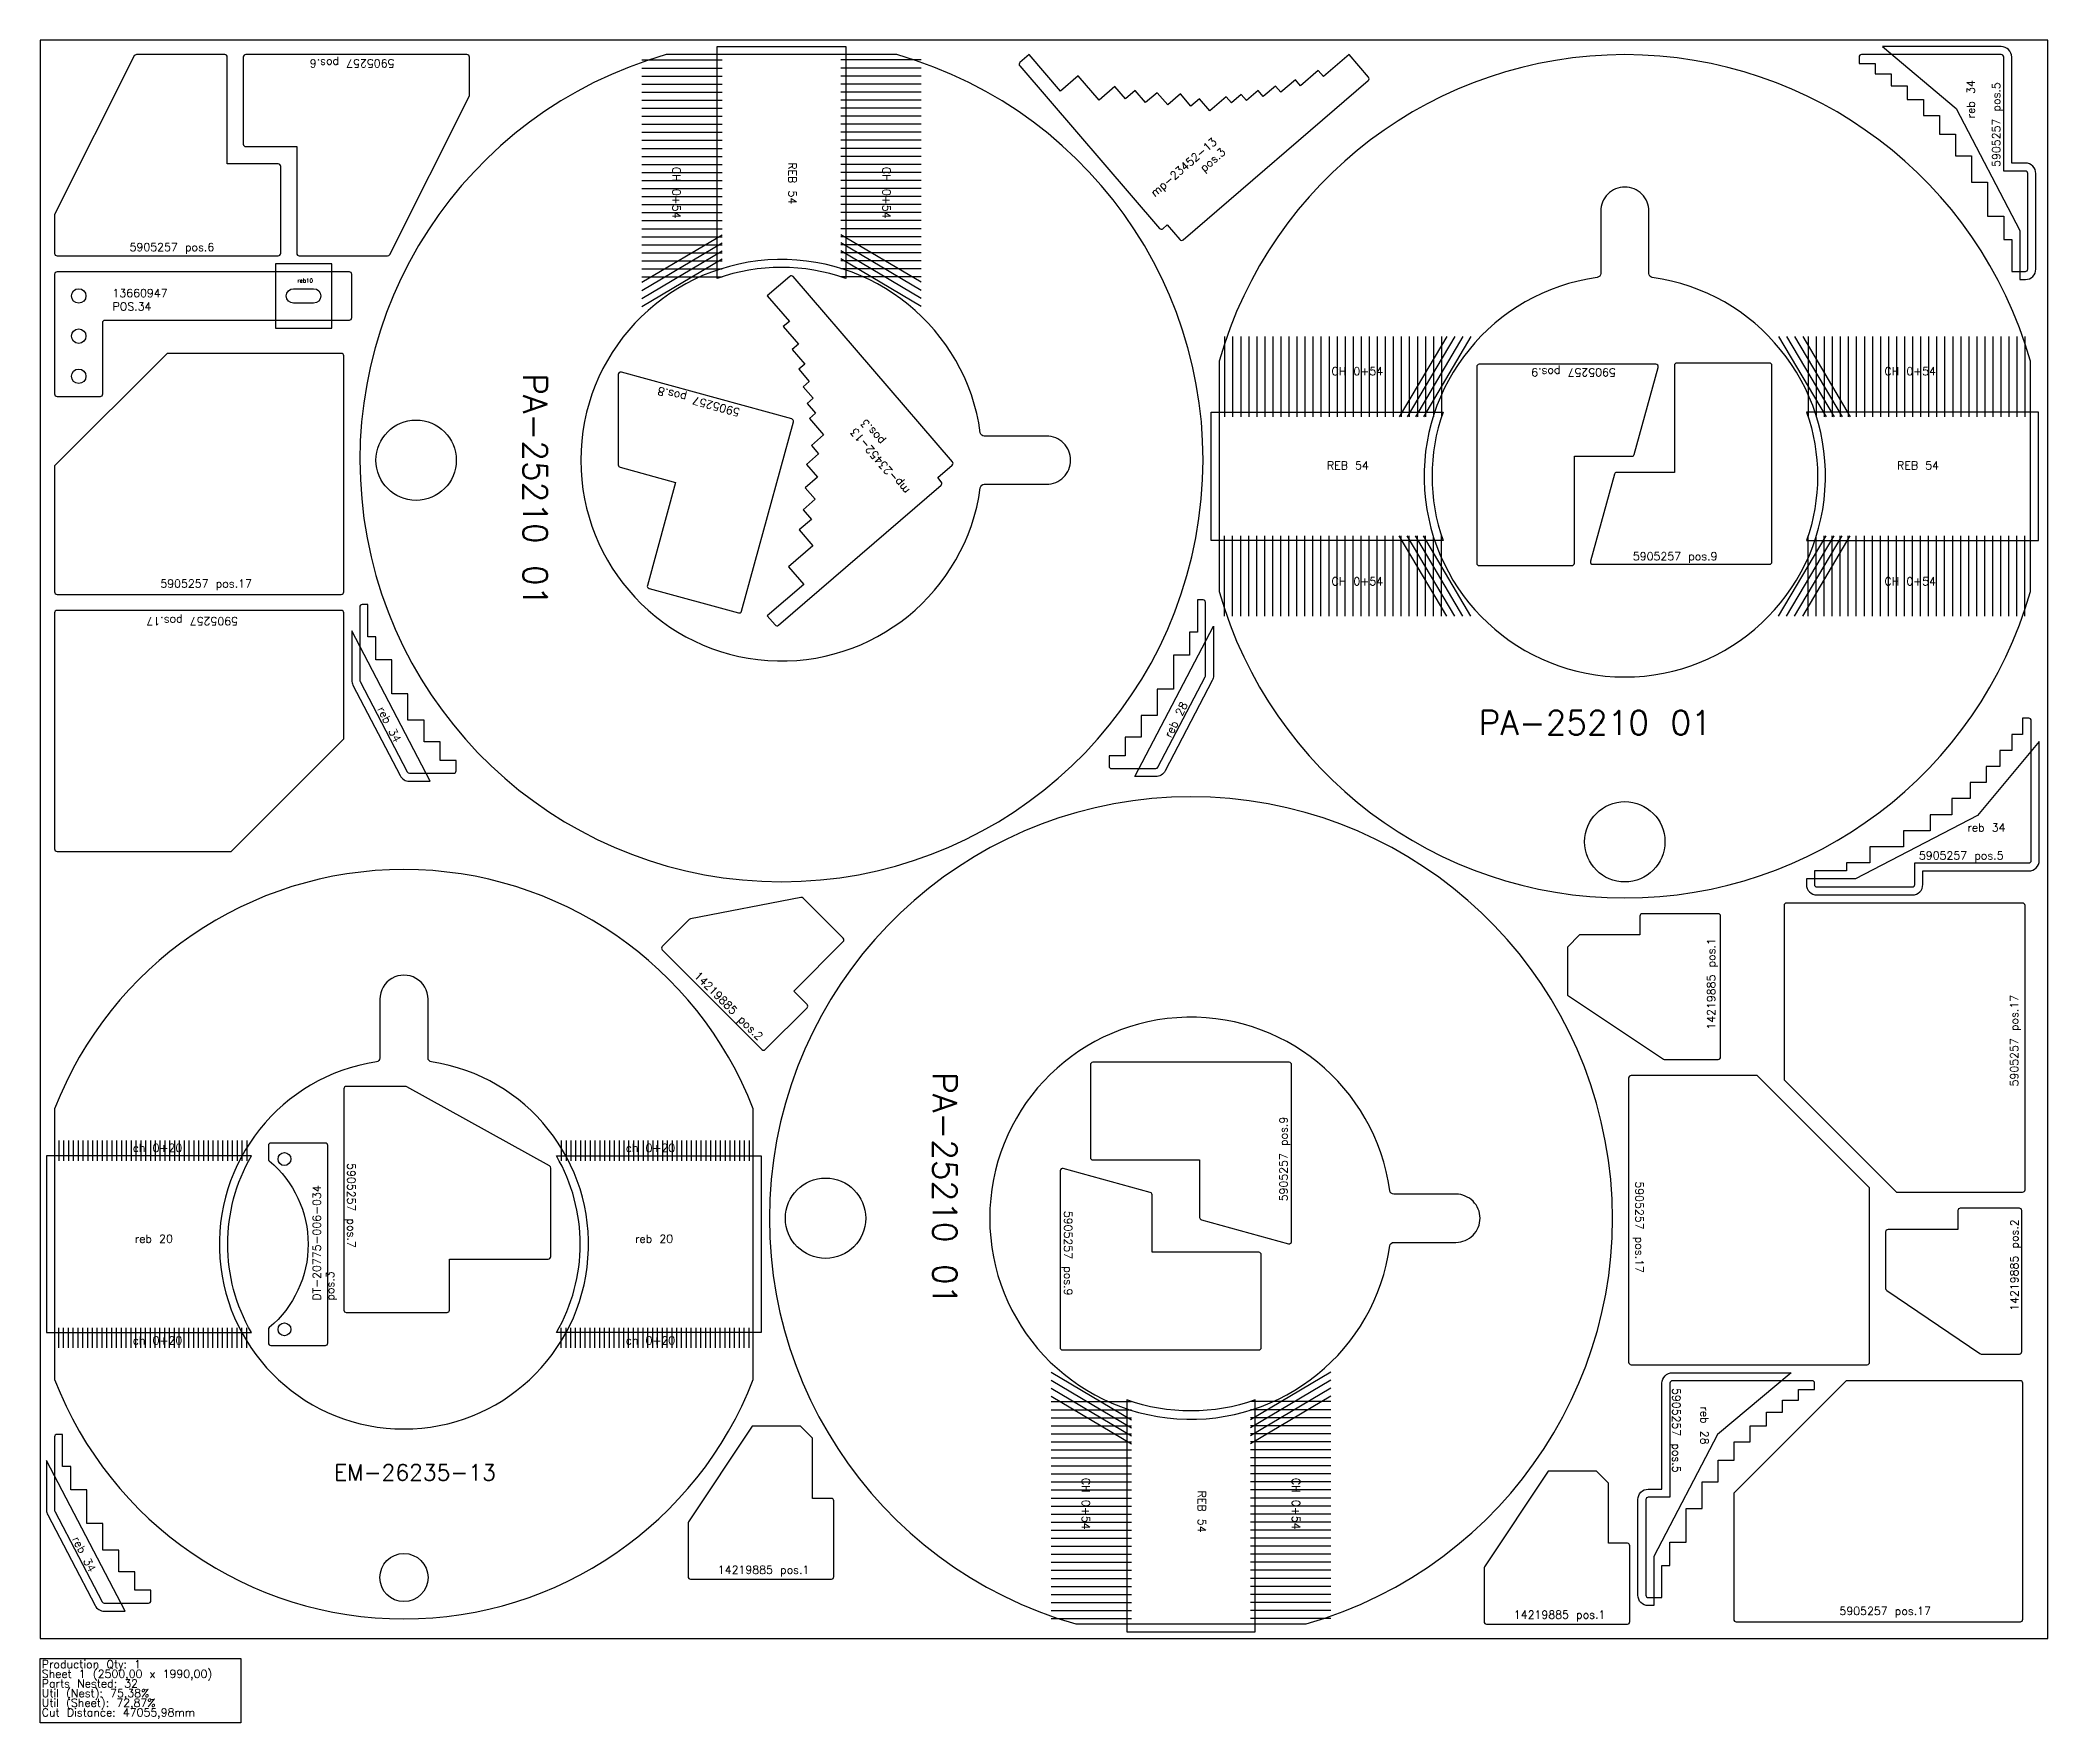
# Model space of a CAD drawing. Header units: millimetres. Extents: x 0 to 2500, y -105 to 1990.
import ezdxf

# ---------------------------------------------------------------- set-up
doc = ezdxf.new("R2010")
doc.units = ezdxf.units.MM
for name, color, linetype in [('13660947v0', 7, 'Continuous'), ('14219885', 7, 'Continuous'), ('5905257', 7, 'Continuous'), ('Chanfro', 1, 'Continuous'), ('DT-20775-006-034', 7, 'Continuous'), ('EM-26235-13', 7, 'Continuous'), ('mp-23452-13', 7, 'Continuous'), ('PA-25210 01', 7, 'Continuous'), ('Rebaixo', 6, 'Continuous'), ('sheet', 24, 'Continuous'), ('Stats', 7, 'Continuous'), ('Texto', 7, 'Continuous')]:
    doc.layers.add(name, color=color, linetype=linetype)
doc.styles.get("Standard").update_dxf_attribs({"font": 'txt.shx'})

msp = doc.modelspace()

# ---------------------------------------------------------------- linework, layer by layer
at = {"layer": '13660947v0', "color": 2}
msp.add_lwpolyline([(21, 1546.5), (75, 1546.5, 0.414214), (78, 1549.5), (78, 1638.5, -0.414214), (81, 1641.5), (385, 1641.5, 0.414214), (388, 1644.5), (388, 1698.5, 0.414214), (385, 1701.5), (21, 1701.5, 0.414214), (18, 1698.5), (18, 1549.5, 0.414214)], format="xyb", close=True, dxfattribs=at)
at = {"layer": '13660947v0', "color": 2, "linetype": 'Continuous', "lineweight": 25}
msp.add_lwpolyline([(315.5, 1680.5), (340.5, 1680.5, -1), (340.5, 1662.5), (315.5, 1662.5, -1)], format="xyb", close=True, dxfattribs=at)
at = {"layer": '13660947v0', "color": 2}
for centre in [(48, 1671.5), (48, 1621.5), (48, 1571.5)]:
    msp.add_circle(centre, 9, dxfattribs=at)
at = {"layer": '14219885', "color": 1}
for points in [[(955, 785.2, 0.414214), (955, 789.5), (938.3, 806.1), (999.9, 867.6, 0.414214), (999.9, 871.8), (950.1, 921.6, 0.248698), (947.4, 922.5), (809.8, 896.1, 0.150057), (808.3, 895.2), (774.6, 861.6, 0.414214), (774.6, 857.3), (898.7, 733.3, 0.414214), (903, 733.3)], [(1902, 860.9), (1902, 800.9), (2021.3, 721.4, 0.148069), (2022.9, 720.9), (2089.5, 720.9, 0.414214), (2092.5, 723.9), (2092.5, 899.4, 0.414214), (2089.5, 902.4), (1995, 902.4, 0.414214), (1992, 899.4), (1992, 875.9), (1917, 875.9)], [(2391, 535.7, 0.414214), (2388, 532.7), (2388, 509.2), (2301, 509.2, 0.414214), (2298, 506.2), (2298, 435.7, 0.248698), (2299.3, 433.3), (2415.3, 354.7, 0.150057), (2416.9, 354.2), (2464.5, 354.2, 0.414214), (2467.5, 357.2), (2467.5, 532.7, 0.414214), (2464.5, 535.7)], [(946.8, 264.4), (886.8, 264.4), (807.3, 145.1, 0.148069), (806.8, 143.5), (806.8, 76.9, 0.414214), (809.8, 73.9), (985.3, 73.9, 0.414214), (988.3, 76.9), (988.3, 171.4, 0.414214), (985.3, 174.4), (961.8, 174.4), (961.8, 249.4)], [(1938, 208.5), (1878, 208.5), (1798.5, 89.3, 0.148069), (1798, 87.6), (1798, 21, 0.414214), (1801, 18), (1976.5, 18, 0.414214), (1979.5, 21), (1979.5, 115.5, 0.414214), (1976.5, 118.5), (1953, 118.5), (1953, 193.5)]]:
    msp.add_lwpolyline(points, format="xyb", close=True, dxfattribs=at)
at = {"layer": '5905257', "color": 1}
for points in [[(296.5, 1836), (233, 1836), (233, 1969, 0.414214), (230, 1972), (119.8, 1972, 0.283537), (117.2, 1970.3), (18, 1773), (18, 1724.5, 0.414214), (21, 1721.5), (296.5, 1721.5, 0.414214), (299.5, 1724.5), (299.5, 1833, 0.414214)], [(256, 1857.5), (319.5, 1857.5), (319.5, 1724.5, 0.414214), (322.5, 1721.5), (432.7, 1721.5, 0.283537), (435.3, 1723.2), (534.5, 1920.5), (534.5, 1969, 0.414214), (531.5, 1972), (256, 1972, 0.414214), (253, 1969), (253, 1860.5, 0.414214)], [(21, 1300), (375, 1300, 0.414214), (378, 1303), (378, 1597, 0.414214), (375, 1600), (158, 1600), (18, 1460), (18, 1303, 0.414214)], [(722.1, 1458.3), (791.3, 1439.4), (756.1, 1311.1, 0.414214), (758.2, 1307.4), (869.6, 1276.9, 0.414214), (873.3, 1279), (937.9, 1514.8, 0.414214), (935.8, 1518.4), (723.7, 1576.6, 0.494996), (719.9, 1573.7), (719.9, 1461.2, 0.337796)], [(1982.1, 1471.9, 0.337796), (1985, 1474.1), (2014.8, 1582.6, 0.494996), (2011.9, 1586.4), (1791.9, 1586.4, 0.414214), (1788.9, 1583.4), (1788.9, 1338.9, 0.414214), (1791.9, 1335.9), (1907.4, 1335.9, 0.414214), (1910.4, 1338.9), (1910.4, 1471.9)], [(1963.2, 1451.9, 0.337796), (1960.3, 1449.7), (1930.5, 1341.2, 0.494996), (1933.4, 1337.4), (2153.4, 1337.4, 0.414214), (2156.4, 1340.4), (2156.4, 1584.9, 0.414214), (2153.4, 1587.9), (2037.9, 1587.9, 0.414214), (2034.9, 1584.9), (2034.9, 1451.9)], [(375, 1280), (21, 1280, 0.414214), (18, 1277), (18, 983, 0.414214), (21, 980), (238, 980), (378, 1120), (378, 1277, 0.414214)], [(2471.6, 558.7), (2471.6, 912.7, 0.414214), (2468.6, 915.7), (2174.6, 915.7, 0.414214), (2171.6, 912.7), (2171.6, 695.7), (2311.6, 555.7), (2468.6, 555.7, 0.414214)], [(1443.8, 524.2, 0.337796), (1446, 521.3), (1554.5, 491.5, 0.494996), (1558.3, 494.4), (1558.3, 714.4, 0.414214), (1555.3, 717.4), (1310.8, 717.4, 0.414214), (1307.8, 714.4), (1307.8, 598.9, 0.414214), (1310.8, 595.9), (1443.8, 595.9)], [(1978, 697.9), (1978, 343.9, 0.414214), (1981, 340.9), (2275, 340.9, 0.414214), (2278, 343.9), (2278, 560.9), (2138, 700.9), (1981, 700.9, 0.414214)], [(632.7, 472.4, 0.414214), (635.7, 475.4), (635.7, 585.7, 0.272375), (634.2, 588.3), (456.4, 687, 0.127458), (454.9, 687.4), (381.2, 687.4, 0.414214), (378.2, 684.4), (378.2, 408.9, 0.414214), (381.2, 405.9), (506.7, 405.9, 0.414214), (509.7, 408.9), (509.7, 472.4)], [(1384.6, 552.5, 0.337796), (1382.4, 555.4), (1273.9, 585.2, 0.494996), (1270.1, 582.3), (1270.1, 362.3, 0.414214), (1273.1, 359.3), (1517.6, 359.3, 0.414214), (1520.6, 362.3), (1520.6, 477.8, 0.414214), (1517.6, 480.8), (1384.6, 480.8)], [(2111.8, 20.9), (2465.8, 20.9, 0.414214), (2468.8, 23.9), (2468.8, 317.9, 0.414214), (2465.8, 320.9), (2248.8, 320.9), (2108.8, 180.9), (2108.8, 23.9, 0.414214)]]:
    msp.add_lwpolyline(points, format="xyb", close=True, dxfattribs=at)
at = {"layer": '5905257', "color": 5}
for points in [[(2425, 1813), (2425, 1771), (2445, 1771), (2445, 1742), (2455, 1742), (2455, 1702), (2472, 1702, 0.414214), (2475, 1705), (2475, 1824, 0.414214), (2472, 1827), (2445, 1827), (2445, 1969, 0.414214), (2442, 1972), (2268, 1972, 0.414214), (2265, 1969), (2265, 1961), (2285, 1961), (2285, 1948), (2305, 1948), (2305, 1933), (2325, 1933), (2325, 1916), (2345, 1916), (2345, 1896), (2365, 1896), (2365, 1873), (2385, 1873), (2385, 1846), (2405, 1846), (2405, 1813)], [(2320.3, 985.7), (2278.3, 985.7), (2278.3, 965.7), (2249.3, 965.7), (2249.3, 955.7), (2209.3, 955.7), (2209.3, 938.7, 0.414214), (2212.3, 935.7), (2331.3, 935.7, 0.414214), (2334.3, 938.7), (2334.3, 965.7), (2476.3, 965.7, 0.414214), (2479.3, 968.7), (2479.3, 1142.7, 0.414214), (2476.3, 1145.7), (2468.3, 1145.7), (2468.3, 1125.7), (2455.3, 1125.7), (2455.3, 1105.7), (2440.3, 1105.7), (2440.3, 1085.7), (2423.3, 1085.7), (2423.3, 1065.7), (2403.3, 1065.7), (2403.3, 1045.7), (2380.3, 1045.7), (2380.3, 1025.7), (2353.3, 1025.7), (2353.3, 1005.7), (2320.3, 1005.7)]]:
    msp.add_lwpolyline(points, format="xyb", close=True, dxfattribs=at)
at = {"layer": '5905257', "color": 6}
for points in [[(438, 1218.3), (418, 1218.3), (418, 1247.3), (408, 1247.3), (408, 1287.3), (401, 1287.3, 0.414214), (398, 1284.3), (398, 1193.1, 0.120804), (398.3, 1191.7), (457.2, 1079, 0.279427), (459.8, 1077.3), (515, 1077.3, 0.414214), (518, 1080.3), (518, 1093.3), (498, 1093.3), (498, 1116.3), (478, 1116.3), (478, 1143.3), (458, 1143.3), (458, 1176.3), (438, 1176.3)], [(58, 185.1), (38, 185.1), (38, 214.1), (28, 214.1), (28, 254.1), (21, 254.1, 0.414214), (18, 251.1), (18, 159.8, 0.120804), (18.3, 158.4), (77.2, 45.7, 0.279427), (79.8, 44.1), (135, 44.1, 0.414214), (138, 47.1), (138, 60.1), (118, 60.1), (118, 83.1), (98, 83.1), (98, 110.1), (78, 110.1), (78, 143.1), (58, 143.1)]]:
    msp.add_lwpolyline(points, format="xyb", close=True, dxfattribs=at)
at = {"layer": '5905257', "color": 3}
msp.add_lwpolyline([(1411.1, 1224.1), (1411.1, 1182.1), (1391.1, 1182.1), (1391.1, 1149.1), (1371.1, 1149.1), (1371.1, 1122.1), (1351.1, 1122.1), (1351.1, 1099.1), (1331.1, 1099.1), (1331.1, 1086.1, 0.414214), (1334.1, 1083.1), (1389.2, 1083.1, 0.279427), (1391.9, 1084.8), (1450.7, 1197.5, 0.120804), (1451.1, 1198.9), (1451.1, 1290.1, 0.414214), (1448.1, 1293.1), (1441.1, 1293.1), (1441.1, 1253.1), (1431.1, 1253.1), (1431.1, 1224.1)], format="xyb", close=True, dxfattribs=at)
at = {"layer": '5905257', "color": 4}
msp.add_lwpolyline([(2049.5, 161.9), (2069.5, 161.9), (2069.5, 194.9), (2089.5, 194.9), (2089.5, 221.9), (2109.5, 221.9), (2109.5, 244.9), (2129.5, 244.9), (2129.5, 264.9), (2149.5, 264.9), (2149.5, 281.9), (2169.5, 281.9), (2169.5, 296.9), (2189.5, 296.9), (2189.5, 309.9), (2209.5, 309.9), (2209.5, 317.9, 0.414214), (2206.5, 320.9), (2032.5, 320.9, 0.414214), (2029.5, 317.9), (2029.5, 175.9), (2002.5, 175.9, 0.414214), (1999.5, 172.9), (1999.5, 53.9, 0.414214), (2002.5, 50.9), (2019.5, 50.9), (2019.5, 90.9), (2029.5, 90.9), (2029.5, 119.9), (2049.5, 119.9)], format="xyb", close=True, dxfattribs=at)
at = {"layer": 'Chanfro', "color": 2}
for p, q in [((749.1, 1965.3), (849.1, 1965.3)), ((749.1, 1955.3), (849.1, 1955.3)), ((1097.1, 1965.3), (997.1, 1965.3)), ((1097.1, 1955.3), (997.1, 1955.3)), ((749.1, 1945.3), (849.1, 1945.3)), ((749.1, 1935.3), (849.1, 1935.3)), ((749.1, 1925.3), (849.1, 1925.3)), ((1097.1, 1945.3), (997.1, 1945.3)), ((1097.1, 1935.3), (997.1, 1935.3)), ((1097.1, 1925.3), (997.1, 1925.3)), ((749.1, 1915.3), (849.1, 1915.3)), ((749.1, 1905.3), (849.1, 1905.3)), ((1097.1, 1915.3), (997.1, 1915.3)), ((1097.1, 1905.3), (997.1, 1905.3)), ((749.1, 1895.3), (849.1, 1895.3)), ((749.1, 1885.3), (849.1, 1885.3)), ((749.1, 1875.3), (849.1, 1875.3)), ((1097.1, 1895.3), (997.1, 1895.3)), ((1097.1, 1885.3), (997.1, 1885.3)), ((1097.1, 1875.3), (997.1, 1875.3)), ((749.1, 1865.3), (849.1, 1865.3)), ((749.1, 1855.3), (849.1, 1855.3)), ((1097.1, 1865.3), (997.1, 1865.3)), ((1097.1, 1855.3), (997.1, 1855.3)), ((749.1, 1845.3), (849.1, 1845.3)), ((749.1, 1835.3), (849.1, 1835.3)), ((749.1, 1825.3), (849.1, 1825.3)), ((1097.1, 1845.3), (997.1, 1845.3)), ((1097.1, 1835.3), (997.1, 1835.3)), ((1097.1, 1825.3), (997.1, 1825.3)), ((749.1, 1815.3), (849.1, 1815.3)), ((749.1, 1805.3), (849.1, 1805.3)), ((1097.1, 1815.3), (997.1, 1815.3)), ((1097.1, 1805.3), (997.1, 1805.3)), ((749.1, 1795.3), (849.1, 1795.3)), ((749.1, 1785.3), (849.1, 1785.3)), ((749.1, 1775.3), (849.1, 1775.3)), ((1097.1, 1795.3), (997.1, 1795.3)), ((1097.1, 1785.3), (997.1, 1785.3)), ((1097.1, 1775.3), (997.1, 1775.3)), ((749.1, 1765.3), (849.1, 1765.3)), ((749.1, 1755.3), (849.1, 1755.3)), ((1097.1, 1765.3), (997.1, 1765.3)), ((1097.1, 1755.3), (997.1, 1755.3)), ((749.1, 1688.5), (849.1, 1747.8)), ((749.1, 1745.3), (849.1, 1745.3)), ((749.1, 1678.5), (849.1, 1737.8)), ((749.1, 1735.3), (849.1, 1735.3)), ((749.1, 1668.5), (849.1, 1727.8)), ((749.1, 1725.3), (849.1, 1725.3)), ((1097.1, 1688.5), (997.1, 1747.8)), ((1097.1, 1745.3), (997.1, 1745.3)), ((1097.1, 1678.5), (997.1, 1737.8)), ((1097.1, 1735.3), (997.1, 1735.3)), ((1097.1, 1668.5), (997.1, 1727.8)), ((1097.1, 1725.3), (997.1, 1725.3)), ((749.1, 1658.5), (849.1, 1717.8)), ((749.1, 1715.3), (849.1, 1715.3)), ((749.1, 1705.3), (849.1, 1705.3)), ((1097.1, 1658.5), (997.1, 1717.8)), ((1097.1, 1715.3), (997.1, 1715.3)), ((1097.1, 1705.3), (997.1, 1705.3)), ((749.1, 1695.3), (849.1, 1695.3)), ((1097.1, 1695.3), (997.1, 1695.3)), ((1474.9, 1621), (1474.9, 1521)), ((1484.9, 1621), (1484.9, 1521)), ((1494.9, 1621), (1494.9, 1521)), ((1504.9, 1621), (1504.9, 1521)), ((1514.9, 1621), (1514.9, 1521)), ((1524.9, 1621), (1524.9, 1521)), ((1534.9, 1621), (1534.9, 1521)), ((1544.9, 1621), (1544.9, 1521)), ((1554.9, 1621), (1554.9, 1521)), ((1564.9, 1621), (1564.9, 1521)), ((1574.9, 1621), (1574.9, 1521)), ((1584.9, 1621), (1584.9, 1521)), ((1594.9, 1621), (1594.9, 1521)), ((1604.9, 1621), (1604.9, 1521)), ((1614.9, 1621), (1614.9, 1521)), ((1624.9, 1621), (1624.9, 1521)), ((1634.9, 1621), (1634.9, 1521)), ((1644.9, 1621), (1644.9, 1521)), ((1654.9, 1621), (1654.9, 1521)), ((1664.9, 1621), (1664.9, 1521)), ((1674.9, 1621), (1674.9, 1521)), ((1684.9, 1621), (1684.9, 1521)), ((1751.7, 1621), (1692.4, 1521)), ((1694.9, 1621), (1694.9, 1521)), ((1761.7, 1621), (1702.4, 1521)), ((1704.9, 1621), (1704.9, 1521)), ((1771.7, 1621), (1712.4, 1521)), ((1714.9, 1621), (1714.9, 1521)), ((1781.7, 1621), (1722.4, 1521)), ((1724.9, 1621), (1724.9, 1521)), ((1734.9, 1621), (1734.9, 1521)), ((1744.9, 1621), (1744.9, 1521)), ((2164.7, 1621), (2224, 1521)), ((2174.7, 1621), (2234, 1521)), ((2184.7, 1621), (2244, 1521)), ((2194.7, 1621), (2254, 1521)), ((2201.5, 1621), (2201.5, 1521)), ((2211.5, 1621), (2211.5, 1521)), ((2221.5, 1621), (2221.5, 1521)), ((2231.5, 1621), (2231.5, 1521)), ((2241.5, 1621), (2241.5, 1521)), ((2251.5, 1621), (2251.5, 1521)), ((2261.5, 1621), (2261.5, 1521)), ((2271.5, 1621), (2271.5, 1521)), ((2281.5, 1621), (2281.5, 1521)), ((2291.5, 1621), (2291.5, 1521)), ((2301.5, 1621), (2301.5, 1521)), ((2311.5, 1621), (2311.5, 1521)), ((2321.5, 1621), (2321.5, 1521)), ((2331.5, 1621), (2331.5, 1521)), ((2341.5, 1621), (2341.5, 1521)), ((2351.5, 1621), (2351.5, 1521)), ((2361.5, 1621), (2361.5, 1521)), ((2371.5, 1621), (2371.5, 1521)), ((2381.5, 1621), (2381.5, 1521)), ((2391.5, 1621), (2391.5, 1521)), ((2401.5, 1621), (2401.5, 1521)), ((2411.5, 1621), (2411.5, 1521)), ((2421.5, 1621), (2421.5, 1521)), ((2431.5, 1621), (2431.5, 1521)), ((2441.5, 1621), (2441.5, 1521)), ((2451.5, 1621), (2451.5, 1521)), ((2461.5, 1621), (2461.5, 1521)), ((2471.5, 1621), (2471.5, 1521)), ((1474.9, 1273), (1474.9, 1373)), ((1484.9, 1273), (1484.9, 1373)), ((1494.9, 1273), (1494.9, 1373)), ((1504.9, 1273), (1504.9, 1373)), ((1514.9, 1273), (1514.9, 1373)), ((1524.9, 1273), (1524.9, 1373)), ((1534.9, 1273), (1534.9, 1373)), ((1544.9, 1273), (1544.9, 1373)), ((1554.9, 1273), (1554.9, 1373)), ((1564.9, 1273), (1564.9, 1373)), ((1574.9, 1273), (1574.9, 1373)), ((1584.9, 1273), (1584.9, 1373)), ((1594.9, 1273), (1594.9, 1373)), ((1604.9, 1273), (1604.9, 1373)), ((1614.9, 1273), (1614.9, 1373)), ((1624.9, 1273), (1624.9, 1373)), ((1634.9, 1273), (1634.9, 1373)), ((1644.9, 1273), (1644.9, 1373)), ((1654.9, 1273), (1654.9, 1373)), ((1664.9, 1273), (1664.9, 1373)), ((1674.9, 1273), (1674.9, 1373)), ((1684.9, 1273), (1684.9, 1373)), ((1751.7, 1273), (1692.4, 1373)), ((1694.9, 1273), (1694.9, 1373)), ((1761.7, 1273), (1702.4, 1373)), ((1704.9, 1273), (1704.9, 1373)), ((1771.7, 1273), (1712.4, 1373)), ((1714.9, 1273), (1714.9, 1373)), ((1781.7, 1273), (1722.4, 1373)), ((1724.9, 1273), (1724.9, 1373)), ((1734.9, 1273), (1734.9, 1373)), ((1744.9, 1273), (1744.9, 1373)), ((2164.7, 1273), (2224, 1373)), ((2174.7, 1273), (2234, 1373)), ((2184.7, 1273), (2244, 1373)), ((2194.7, 1273), (2254, 1373)), ((2201.5, 1273), (2201.5, 1373)), ((2211.5, 1273), (2211.5, 1373)), ((2221.5, 1273), (2221.5, 1373)), ((2231.5, 1273), (2231.5, 1373)), ((2241.5, 1273), (2241.5, 1373)), ((2251.5, 1273), (2251.5, 1373)), ((2261.5, 1273), (2261.5, 1373)), ((2271.5, 1273), (2271.5, 1373)), ((2281.5, 1273), (2281.5, 1373)), ((2291.5, 1273), (2291.5, 1373)), ((2301.5, 1273), (2301.5, 1373)), ((2311.5, 1273), (2311.5, 1373)), ((2321.5, 1273), (2321.5, 1373)), ((2331.5, 1273), (2331.5, 1373)), ((2341.5, 1273), (2341.5, 1373)), ((2351.5, 1273), (2351.5, 1373)), ((2361.5, 1273), (2361.5, 1373)), ((2371.5, 1273), (2371.5, 1373)), ((2381.5, 1273), (2381.5, 1373)), ((2391.5, 1273), (2391.5, 1373)), ((2401.5, 1273), (2401.5, 1373)), ((2411.5, 1273), (2411.5, 1373)), ((2421.5, 1273), (2421.5, 1373)), ((2431.5, 1273), (2431.5, 1373)), ((2441.5, 1273), (2441.5, 1373)), ((2451.5, 1273), (2451.5, 1373)), ((2461.5, 1273), (2461.5, 1373)), ((2471.5, 1273), (2471.5, 1373)), ((1259, 331.7), (1359, 272.4)), ((1607, 331.7), (1507, 272.4)), ((1259, 321.7), (1359, 262.4)), ((1259, 311.7), (1359, 252.4)), ((1259, 301.7), (1359, 242.4)), ((1607, 321.7), (1507, 262.4)), ((1607, 311.7), (1507, 252.4)), ((1607, 301.7), (1507, 242.4)), ((1259, 294.9), (1359, 294.9)), ((1259, 284.9), (1359, 284.9)), ((1607, 294.9), (1507, 294.9)), ((1607, 284.9), (1507, 284.9)), ((1259, 274.9), (1359, 274.9)), ((1259, 264.9), (1359, 264.9)), ((1259, 254.9), (1359, 254.9)), ((1607, 274.9), (1507, 274.9)), ((1607, 264.9), (1507, 264.9)), ((1607, 254.9), (1507, 254.9)), ((1259, 244.9), (1359, 244.9)), ((1259, 234.9), (1359, 234.9)), ((1607, 244.9), (1507, 244.9)), ((1607, 234.9), (1507, 234.9)), ((1259, 224.9), (1359, 224.9)), ((1259, 214.9), (1359, 214.9)), ((1259, 204.9), (1359, 204.9)), ((1607, 224.9), (1507, 224.9)), ((1607, 214.9), (1507, 214.9)), ((1607, 204.9), (1507, 204.9)), ((1259, 194.9), (1359, 194.9)), ((1259, 184.9), (1359, 184.9)), ((1607, 194.9), (1507, 194.9)), ((1607, 184.9), (1507, 184.9)), ((1259, 174.9), (1359, 174.9)), ((1259, 164.9), (1359, 164.9)), ((1259, 154.9), (1359, 154.9)), ((1607, 174.9), (1507, 174.9)), ((1607, 164.9), (1507, 164.9)), ((1607, 154.9), (1507, 154.9)), ((1259, 144.9), (1359, 144.9)), ((1259, 134.9), (1359, 134.9)), ((1607, 144.9), (1507, 144.9)), ((1607, 134.9), (1507, 134.9)), ((1259, 124.9), (1359, 124.9)), ((1259, 114.9), (1359, 114.9)), ((1259, 104.9), (1359, 104.9)), ((1607, 124.9), (1507, 124.9)), ((1607, 114.9), (1507, 114.9)), ((1607, 104.9), (1507, 104.9)), ((1259, 94.9), (1359, 94.9)), ((1259, 84.9), (1359, 84.9)), ((1607, 94.9), (1507, 94.9)), ((1607, 84.9), (1507, 84.9)), ((1259, 74.9), (1359, 74.9)), ((1259, 64.9), (1359, 64.9)), ((1259, 54.9), (1359, 54.9)), ((1607, 74.9), (1507, 74.9)), ((1607, 64.9), (1507, 64.9)), ((1607, 54.9), (1507, 54.9)), ((1259, 44.9), (1359, 44.9)), ((1259, 34.9), (1359, 34.9)), ((1607, 44.9), (1507, 44.9)), ((1607, 34.9), (1507, 34.9)), ((1259, 24.9), (1359, 24.9)), ((1607, 24.9), (1507, 24.9))]:
    msp.add_line(p, q, dxfattribs=at)
at = {"layer": 'Chanfro', "color": 4}
for p, q in [((23.2, 619.9), (23.2, 594.9)), ((29.2, 619.9), (29.2, 594.9)), ((35.2, 619.9), (35.2, 594.9)), ((41.2, 619.9), (41.2, 594.9)), ((47.2, 619.9), (47.2, 594.9)), ((53.2, 619.9), (53.2, 594.9)), ((59.2, 619.9), (59.2, 594.9)), ((65.2, 619.9), (65.2, 594.9)), ((71.2, 619.9), (71.2, 594.9)), ((77.2, 619.9), (77.2, 594.9)), ((83.2, 619.9), (83.2, 594.9)), ((89.2, 619.9), (89.2, 594.9)), ((95.2, 619.9), (95.2, 594.9)), ((101.2, 619.9), (101.2, 594.9)), ((107.2, 619.9), (107.2, 594.9)), ((113.2, 619.9), (113.2, 594.9)), ((119.2, 619.9), (119.2, 594.9)), ((125.2, 619.9), (125.2, 594.9)), ((131.2, 619.9), (131.2, 594.9)), ((137.2, 619.9), (137.2, 594.9)), ((143.2, 619.9), (143.2, 594.9)), ((149.2, 619.9), (149.2, 594.9)), ((155.2, 619.9), (155.2, 594.9)), ((161.2, 619.9), (161.2, 594.9)), ((167.2, 619.9), (167.2, 594.9)), ((173.2, 619.9), (173.2, 594.9)), ((179.2, 619.9), (179.2, 594.9)), ((185.2, 619.9), (185.2, 594.9)), ((191.2, 619.9), (191.2, 594.9)), ((197.2, 619.9), (197.2, 594.9)), ((203.2, 619.9), (203.2, 594.9)), ((209.2, 619.9), (209.2, 594.9)), ((215.2, 619.9), (215.2, 594.9)), ((221.2, 619.9), (221.2, 594.9)), ((227.2, 619.9), (227.2, 594.9)), ((233.2, 619.9), (233.2, 594.9)), ((239.2, 619.9), (239.2, 594.9)), ((245.2, 619.9), (245.2, 594.9)), ((251.2, 619.9), (251.2, 594.9)), ((257.2, 619.9), (257.2, 594.9)), ((648.8, 619.9), (648.8, 594.9)), ((654.8, 619.9), (654.8, 594.9)), ((660.8, 619.9), (660.8, 594.9)), ((666.8, 619.9), (666.8, 594.9)), ((672.8, 619.9), (672.8, 594.9)), ((678.8, 619.9), (678.8, 594.9)), ((684.8, 619.9), (684.8, 594.9)), ((690.8, 619.9), (690.8, 594.9)), ((696.8, 619.9), (696.8, 594.9)), ((702.8, 619.9), (702.8, 594.9)), ((708.8, 619.9), (708.8, 594.9)), ((714.8, 619.9), (714.8, 594.9)), ((720.8, 619.9), (720.8, 594.9)), ((726.8, 619.9), (726.8, 594.9)), ((732.8, 619.9), (732.8, 594.9)), ((738.8, 619.9), (738.8, 594.9)), ((744.8, 619.9), (744.8, 594.9)), ((750.8, 619.9), (750.8, 594.9)), ((756.8, 619.9), (756.8, 594.9)), ((762.8, 619.9), (762.8, 594.9)), ((768.8, 619.9), (768.8, 594.9)), ((774.8, 619.9), (774.8, 594.9)), ((780.8, 619.9), (780.8, 594.9)), ((786.8, 619.9), (786.8, 594.9)), ((792.8, 619.9), (792.8, 594.9)), ((798.8, 619.9), (798.8, 594.9)), ((804.8, 619.9), (804.8, 594.9)), ((810.8, 619.9), (810.8, 594.9)), ((816.8, 619.9), (816.8, 594.9)), ((822.8, 619.9), (822.8, 594.9)), ((828.8, 619.9), (828.8, 594.9)), ((834.8, 619.9), (834.8, 594.9)), ((840.8, 619.9), (840.8, 594.9)), ((846.8, 619.9), (846.8, 594.9)), ((852.8, 619.9), (852.8, 594.9)), ((858.8, 619.9), (858.8, 594.9)), ((864.8, 619.9), (864.8, 594.9)), ((870.8, 619.9), (870.8, 594.9)), ((876.8, 619.9), (876.8, 594.9)), ((882.8, 619.9), (882.8, 594.9)), ((23.2, 361.9), (23.2, 386.9)), ((29.2, 361.9), (29.2, 386.9)), ((35.2, 361.9), (35.2, 386.9)), ((41.2, 361.9), (41.2, 386.9)), ((47.2, 361.9), (47.2, 386.9)), ((53.2, 361.9), (53.2, 386.9)), ((59.2, 361.9), (59.2, 386.9)), ((65.2, 361.9), (65.2, 386.9)), ((71.2, 361.9), (71.2, 386.9)), ((77.2, 361.9), (77.2, 386.9)), ((83.2, 361.9), (83.2, 386.9)), ((89.2, 361.9), (89.2, 386.9)), ((95.2, 361.9), (95.2, 386.9)), ((101.2, 361.9), (101.2, 386.9)), ((107.2, 361.9), (107.2, 386.9)), ((113.2, 361.9), (113.2, 386.9)), ((119.2, 361.9), (119.2, 386.9)), ((125.2, 361.9), (125.2, 386.9)), ((131.2, 361.9), (131.2, 386.9)), ((137.2, 361.9), (137.2, 386.9)), ((143.2, 361.9), (143.2, 386.9)), ((149.2, 361.9), (149.2, 386.9)), ((155.2, 361.9), (155.2, 386.9)), ((161.2, 361.9), (161.2, 386.9)), ((167.2, 361.9), (167.2, 386.9)), ((173.2, 361.9), (173.2, 386.9)), ((179.2, 361.9), (179.2, 386.9)), ((185.2, 361.9), (185.2, 386.9)), ((191.2, 361.9), (191.2, 386.9)), ((197.2, 361.9), (197.2, 386.9)), ((203.2, 361.9), (203.2, 386.9)), ((209.2, 361.9), (209.2, 386.9)), ((215.2, 361.9), (215.2, 386.9)), ((221.2, 361.9), (221.2, 386.9)), ((227.2, 361.9), (227.2, 386.9)), ((233.2, 361.9), (233.2, 386.9)), ((239.2, 361.9), (239.2, 386.9)), ((245.2, 361.9), (245.2, 386.9)), ((251.2, 361.9), (251.2, 386.9)), ((257.2, 361.9), (257.2, 386.9)), ((648.8, 361.9), (648.8, 386.9)), ((654.8, 361.9), (654.8, 386.9)), ((660.8, 361.9), (660.8, 386.9)), ((666.8, 361.9), (666.8, 386.9)), ((672.8, 361.9), (672.8, 386.9)), ((678.8, 361.9), (678.8, 386.9)), ((684.8, 361.9), (684.8, 386.9)), ((690.8, 361.9), (690.8, 386.9)), ((696.8, 361.9), (696.8, 386.9)), ((702.8, 361.9), (702.8, 386.9)), ((708.8, 361.9), (708.8, 386.9)), ((714.8, 361.9), (714.8, 386.9)), ((720.8, 361.9), (720.8, 386.9)), ((726.8, 361.9), (726.8, 386.9)), ((732.8, 361.9), (732.8, 386.9)), ((738.8, 361.9), (738.8, 386.9)), ((744.8, 361.9), (744.8, 386.9)), ((750.8, 361.9), (750.8, 386.9)), ((756.8, 361.9), (756.8, 386.9)), ((762.8, 361.9), (762.8, 386.9)), ((768.8, 361.9), (768.8, 386.9)), ((774.8, 361.9), (774.8, 386.9)), ((780.8, 361.9), (780.8, 386.9)), ((786.8, 361.9), (786.8, 386.9)), ((792.8, 361.9), (792.8, 386.9)), ((798.8, 361.9), (798.8, 386.9)), ((804.8, 361.9), (804.8, 386.9)), ((810.8, 361.9), (810.8, 386.9)), ((816.8, 361.9), (816.8, 386.9)), ((822.8, 361.9), (822.8, 386.9)), ((828.8, 361.9), (828.8, 386.9)), ((834.8, 361.9), (834.8, 386.9)), ((840.8, 361.9), (840.8, 386.9)), ((846.8, 361.9), (846.8, 386.9)), ((852.8, 361.9), (852.8, 386.9)), ((858.8, 361.9), (858.8, 386.9)), ((864.8, 361.9), (864.8, 386.9)), ((870.8, 361.9), (870.8, 386.9)), ((876.8, 361.9), (876.8, 386.9)), ((882.8, 361.9), (882.8, 386.9))]:
    msp.add_line(p, q, dxfattribs=at)
at = {"layer": 'DT-20775-006-034', "color": 1}
msp.add_lwpolyline([(284.2, 384.8), (284.2, 367.9, 0.414214), (287.2, 364.9), (355.2, 364.9, 0.414214), (358.2, 367.9), (358.2, 613.9, 0.414214), (355.2, 616.9), (287.2, 616.9, 0.414214), (284.2, 613.9), (284.2, 597, 0.221759), (285.3, 594.7, -0.466457), (285.3, 387.1, 0.221759)], format="xyb", close=True, dxfattribs=at)
for centre in [(304.2, 596.9), (304.2, 384.9)]:
    msp.add_circle(centre, 8, dxfattribs=at)
at = {"layer": 'EM-26235-13', "color": 4}
for points in [[(888, 659.4, 0.685023), (18, 659.4), (18, 322.4, 0.685023), (888, 322.4)], [(487.3, 717.9, -0.370985), (483, 722.8), (483, 795.9, 1.000005), (423, 795.9), (423, 722.8, -0.370985), (418.7, 717.9, 13.324953)]]:
    msp.add_lwpolyline(points, format="xyb", close=True, dxfattribs=at)
msp.add_circle((453, 75.9), 30, dxfattribs=at)
at = {"layer": 'mp-23452-13', "color": 1}
for points in [[(1653.7, 1939.7, 0.414214), (1654, 1944), (1629.9, 1972), (1598, 1944.6), (1591.5, 1952.2), (1569.5, 1933.3), (1563, 1940.8), (1544.8, 1925.2), (1538.3, 1932.8), (1523.1, 1919.7), (1516.6, 1927.3), (1502.2, 1914.9), (1495.7, 1922.5), (1483.6, 1912), (1477, 1919.6), (1456.6, 1902), (1443.5, 1917.1), (1432.9, 1908), (1419.9, 1923.2), (1404, 1909.5), (1390.9, 1924.6), (1376.5, 1912.2), (1363.5, 1927.4), (1351.3, 1916.9), (1338.3, 1932.1), (1318.6, 1915.1), (1292.5, 1945.5), (1270.5, 1926.5), (1231.4, 1972), (1220, 1962.2, 0.414214), (1219.7, 1958), (1393.9, 1755.6, 0.414214), (1398.1, 1755.3), (1403.4, 1759.9), (1419.1, 1741.7, 0.414214), (1423.3, 1741.4)], [(937.7, 1695.6, 0.414214), (933.5, 1695.9), (905.4, 1671.7), (932.9, 1639.9), (925.3, 1633.4), (944.2, 1611.4), (936.6, 1604.9), (952.3, 1586.7), (944.7, 1580.2), (957.7, 1565), (950.2, 1558.5), (962.6, 1544.1), (955, 1537.6), (965.4, 1525.4), (957.8, 1518.9), (975.5, 1498.5), (960.3, 1485.4), (969.4, 1474.8), (954.3, 1461.8), (968, 1445.8), (952.8, 1432.8), (965.2, 1418.4), (950.1, 1405.3), (960.5, 1393.2), (945.3, 1380.2), (962.3, 1360.5), (932, 1334.4), (950.9, 1312.4), (905.4, 1273.2), (915.2, 1261.9, 0.414214), (919.5, 1261.6), (1121.8, 1435.8, 0.414214), (1122.1, 1440), (1117.6, 1445.3), (1135.7, 1461, 0.414214), (1136.1, 1465.2)]]:
    msp.add_lwpolyline(points, format="xyb", close=True, dxfattribs=at)
at = {"layer": 'PA-25210 01', "color": 2}
for points in [[(1066.6, 1972), (779.6, 1972, 7.17635)], [(2478.2, 1590.5, 0.755392), (1468.2, 1590.5), (1468.2, 1303.5, 0.755392), (2478.2, 1303.5)], [(1938.9, 1694.6, 14.502475), (2007.5, 1694.6, -0.374437), (2003.2, 1699.6), (2003.2, 1777, 0.414214), (1973.2, 1807), (1973.2, 1807, 0.414214), (1943.2, 1777), (1943.2, 1699.6, -0.374437)], [(1170.7, 1432.7, -0.374437), (1175.7, 1437), (1253.1, 1437, 0.414214), (1283.1, 1467), (1283.1, 1467, 0.414214), (1253.1, 1497), (1175.7, 1497, -0.374437), (1170.7, 1501.3, 14.502475)], [(1576.5, 18.2, 7.17635), (1289.5, 18.2)], [(1680.6, 557.6, 14.502475), (1680.6, 488.9, -0.374437), (1685.6, 493.2), (1763, 493.2, 0.414214), (1793, 523.2), (1793, 523.2, 0.414214), (1763, 553.2), (1685.6, 553.2, -0.374437)]]:
    msp.add_lwpolyline(points, format="xyb", close=True, dxfattribs=at)
for centre in [(468.1, 1467), (1973.2, 992), (978, 523.2)]:
    msp.add_circle(centre, 50, dxfattribs=at)
at = {"layer": 'Rebaixo', "color": 2}
for points in [[(843.1, 1982), (1003.1, 1982), (1003.1, 1693.3, 0.171573), (843.1, 1693.3)], [(1458.2, 1367), (1458.2, 1527), (1746.9, 1527, 0.171573), (1746.9, 1367)], [(2488.2, 1367), (2488.2, 1527), (2199.5, 1527, -0.171573), (2199.5, 1367)], [(1353, 8.2), (1513, 8.2), (1513, 297, -0.171573), (1353, 297)]]:
    msp.add_lwpolyline(points, format="xyb", close=True, dxfattribs=at)
at = {"layer": 'Rebaixo', "color": 5}
for points in [[(2294, 1982), (2386, 1905), (2465, 1753), (2465, 1692), (2472, 1692, 0.414214), (2485, 1705), (2485, 1824, 0.414214), (2472, 1837), (2455, 1837), (2455, 1969, 0.414214), (2442, 1982)], [(2489.3, 1116.6), (2412.3, 1024.7), (2260.3, 945.7), (2199.3, 945.7), (2199.3, 938.7, 0.414214), (2212.3, 925.7), (2331.3, 925.7, 0.414214), (2344.3, 938.7), (2344.3, 955.7), (2476.3, 955.7, 0.414214), (2489.3, 968.7)]]:
    msp.add_lwpolyline(points, format="xyb", close=True, dxfattribs=at)
at = {"layer": 'Rebaixo', "color": 2, "linetype": 'Continuous', "lineweight": 25}
msp.add_lwpolyline([(363, 1711.5), (293, 1711.5), (293, 1631.5), (363, 1631.5)], close=True, dxfattribs=at)
at = {"layer": 'Rebaixo', "color": 6}
for points in [[(388, 1254.7), (388, 1193.1, 0.120804), (389.5, 1187.1), (448.3, 1074.3, 0.279427), (459.8, 1067.3), (485.8, 1067.3)], [(8, 221.5), (8, 159.8, 0.120804), (9.5, 153.8), (68.3, 41.1, 0.279427), (79.8, 34.1), (105.8, 34.1)]]:
    msp.add_lwpolyline(points, format="xyb", close=True, dxfattribs=at)
at = {"layer": 'Rebaixo', "color": 3}
msp.add_lwpolyline([(1461.1, 1260.5), (1461.1, 1198.9, -0.120804), (1459.6, 1192.9), (1400.8, 1080.1, -0.279427), (1389.2, 1073.1), (1363.3, 1073.1)], format="xyb", close=True, dxfattribs=at)
at = {"layer": 'Rebaixo', "color": 4}
for points in [[(263.1, 380.9, -0.268654), (263.1, 600.9), (8, 600.9), (8, 380.9)], [(642.9, 380.9, 0.268654), (642.9, 600.9), (898, 600.9), (898, 380.9)], [(2180.4, 330.9), (2088.5, 253.9), (2009.5, 101.9), (2009.5, 40.9), (2002.5, 40.9, -0.414214), (1989.5, 53.9), (1989.5, 172.9, -0.414214), (2002.5, 185.9), (2019.5, 185.9), (2019.5, 317.9, -0.414214), (2032.5, 330.9)]]:
    msp.add_lwpolyline(points, format="xyb", close=True, dxfattribs=at)
at = {"layer": 'sheet', "color": 7}
msp.add_lwpolyline([(0, 0), (2500, 0), (2500, 1990), (0, 1990)], close=True, dxfattribs=at)
at = {"layer": 'Stats', "color": 151}
msp.add_lwpolyline([(0, -25), (250, -25), (250, -105), (0, -105), (0, -25)], close=True, dxfattribs=at)

# ---------------------------------------------------------------- texts
at = {"layer": 'Chanfro', "color": 2, "char_height": 10, "rotation": 270}
for s, insert, attachment_point in [('CH 0+54', (787.3, 1768), 9), ('CH 0+54', (1058.9, 1768), 3), ('{\\W2.500326; }CH 0+54', (1297.2, 222.3), 7), ('{\\W2.500326; }CH 0+54', (1568.8, 222.3), 1)]:
    msp.add_mtext_dynamic_manual_height_columns(s, width=115.007, gutter_width=12.5, heights=[0], dxfattribs=dict(at, insert=insert, attachment_point=attachment_point))
at = {"layer": 'Chanfro', "color": 2, "char_height": 10}
for s, insert, attachment_point in [('CH 0+54', (1672.2, 1582.8), 3), ('{\\W2.500326; }CH 0+54', (2274.2, 1582.8), 1), ('CH 0+54', (1672.2, 1311.2), 9), ('{\\W2.500326; }CH 0+54', (2274.2, 1311.2), 7)]:
    msp.add_mtext_dynamic_manual_height_columns(s, width=115.007, gutter_width=12.5, heights=[0], dxfattribs=dict(at, insert=insert, attachment_point=attachment_point))
at = {"layer": 'Chanfro', "color": 4, "char_height": 10}
for insert, attachment_point in [((176.9, 615.8), 3), ((729.1, 615.8), 1), ((176.9, 366.1), 9), ((729.1, 366.1), 7)]:
    msp.add_mtext_dynamic_manual_height_columns('ch 0+20', width=91.068, gutter_width=12.5, heights=[0], dxfattribs=dict(at, insert=insert, attachment_point=attachment_point))
at = {"layer": 'Rebaixo', "color": 5, "insert": (2399, 1892.6), "char_height": 10, "attachment_point": 1, "rotation": 90}
msp.add_mtext_dynamic_manual_height_columns('reb 34', width=47.304, gutter_width=12.5, heights=[0], dxfattribs=at)
at = {"layer": 'Rebaixo', "color": 2, "char_height": 10, "rotation": 270}
for s, insert, attachment_point in [('REB 54', (941.7, 1785.7), 3), ('{\\W2.28478; }REB 54', (1451.6, 204.5), 1)]:
    msp.add_mtext_dynamic_manual_height_columns(s, width=102.362, gutter_width=12.5, heights=[0], dxfattribs=dict(at, insert=insert, attachment_point=attachment_point))
at = {"layer": 'Rebaixo', "color": 2, "linetype": 'Continuous', "lineweight": 25, "insert": (320.4, 1693.1), "char_height": 5, "attachment_point": 1}
msp.add_mtext_dynamic_manual_height_columns('reb10', width=60.39, gutter_width=12.5, heights=[0], dxfattribs=at)
at = {"layer": 'Rebaixo', "color": 2, "char_height": 10}
for s, insert, attachment_point in [('REB 54', (1654.5, 1465.6), 3), ('{\\W2.28478; }REB 54', (2291.9, 1465.6), 1)]:
    msp.add_mtext_dynamic_manual_height_columns(s, width=102.362, gutter_width=12.5, heights=[0], dxfattribs=dict(at, insert=insert, attachment_point=attachment_point))
at = {"layer": 'Rebaixo', "color": 6, "char_height": 10, "attachment_point": 3, "rotation": 296.6643}
for insert in [(449.9, 1119.2), (69.9, 86)]:
    msp.add_mtext_dynamic_manual_height_columns('reb 34', width=47.304, gutter_width=12.5, heights=[0], dxfattribs=dict(at, insert=insert))
at = {"layer": 'Rebaixo', "color": 3, "insert": (1399.2, 1125), "char_height": 10, "attachment_point": 1, "rotation": 63.3357}
msp.add_mtext_dynamic_manual_height_columns('reb 28', width=47.304, gutter_width=12.5, heights=[0], dxfattribs=at)
at = {"layer": 'Rebaixo', "color": 5, "insert": (2399.8, 1014.7), "char_height": 10, "attachment_point": 1}
msp.add_mtext_dynamic_manual_height_columns('reb 34', width=47.304, gutter_width=12.5, heights=[0], dxfattribs=at)
at = {"layer": 'Rebaixo', "color": 4, "char_height": 10}
for insert, attachment_point in [((165.3, 502.7), 3), ((740.7, 502.7), 1)]:
    msp.add_mtext_dynamic_manual_height_columns('reb 20', width=97.083, gutter_width=12.5, heights=[0], dxfattribs=dict(at, insert=insert, attachment_point=attachment_point))
at = {"layer": 'Rebaixo', "color": 4, "insert": (2077.6, 241.5), "char_height": 10, "attachment_point": 3, "rotation": 270}
msp.add_mtext_dynamic_manual_height_columns('reb 28', width=47.304, gutter_width=12.5, heights=[0], dxfattribs=at)
at = {"layer": 'Stats', "color": 60}
for s, p in [('Sheet 1 (2500,00 x 1990,00)', (2, -49)), ('Production Qty: 1', (2, -37)), ('Parts Nested: 32', (2, -61)), ('Util (Nest): 75,38%', (2, -73)), ('Util (Sheet): 72,87%', (2, -85)), ('Cut Distance: 47055,98mm', (2, -97))]:
    msp.add_text(s, height=10, dxfattribs=at).set_placement(p)
at = {"layer": 'Texto', "color": 1, "char_height": 10}
for s, insert, width, attachment_point, rotation in [('5905257 pos.6', (441.1, 1956.1), 209.203, 1, 180), ('mp-23452-13 pos.3', (1459.7, 1869.4), 60.76, 3, 40.7261), ('5905257 pos.9', (1856.7, 1571.4), 209.203, 3, 180), ('5905257 pos.8', (869.4, 1521.1), 209.203, 1, 164.6591), ('mp-23452-13 pos.3', (1008.1, 1501.6), 60.76, 3, 130.7261), ('5905257 pos.17', (246.3, 1261.6), 209.203, 1, 180), ('14219885 pos.1', (2075.8, 758), 277.851, 1, 90), ('14219885 pos.2', (820.7, 831.5), 277.851, 1, 315), ('5905257 pos.17', (2453.2, 687.4), 209.203, 1, 90), ('5905257 pos.9', (1543.3, 649.6), 209.203, 3, 90), ('5905257 pos.7', (392.5, 591.9), 209.203, 1, 270), ('DT-20775-006-034 pos.3', (339.4, 420.7), 165.935, 1, 90), ('5905257 pos.17', (1996.4, 569.2), 209.203, 1, 270), ('5905257 pos.9', (1285.1, 427.1), 209.203, 3, 270), ('14219885 pos.2', (2453.3, 408), 277.851, 1, 90)]:
    msp.add_mtext(s, dxfattribs=dict(at, insert=insert, width=width, attachment_point=attachment_point, rotation=rotation))
at = {"layer": 'Texto', "color": 5, "insert": (2430.7, 1832.2), "char_height": 10, "width": 209.203, "attachment_point": 1, "rotation": 90}
msp.add_mtext('5905257 pos.5', dxfattribs=at)
at = {"layer": 'Texto', "color": 1, "char_height": 10}
for s, insert, width, attachment_point in [('5905257 pos.6', (111.4, 1737.4), 209.203, 1), ('5905257 pos.9', (2088.6, 1352.4), 209.203, 3), ('5905257 pos.17', (149.7, 1318.4), 209.203, 1), ('14219885 pos.1', (843.9, 90.6), 277.851, 1), ('14219885 pos.1', (1835.1, 34.7), 277.851, 1), ('5905257 pos.17', (2240.5, 39.3), 209.203, 1)]:
    msp.add_mtext(s, dxfattribs=dict(at, insert=insert, width=width, attachment_point=attachment_point))
at = {"layer": 'Texto', "color": 2, "attachment_point": 1}
for s, insert, char_height, width in [('13660947 POS.34', (90.1, 1680.1), 10, 116.776), ('{\\W4.468955; }PA-25210 01', (1791.2, 1155.3), 30, 337.81)]:
    msp.add_mtext(s, dxfattribs=dict(at, insert=insert, char_height=char_height, width=width))
at = {"layer": 'Texto', "color": 2, "char_height": 30, "width": 337.81, "rotation": 270}
for s, insert, attachment_point in [('PA-25210 01', (631.4, 1285), 3), ('{\\W4.468955; }PA-25210 01', (1141.4, 705.2), 1)]:
    msp.add_mtext(s, dxfattribs=dict(at, insert=insert, attachment_point=attachment_point))
at = {"layer": 'Texto', "color": 5, "insert": (2339.5, 979.9), "char_height": 10, "width": 209.203, "attachment_point": 1}
msp.add_mtext('5905257 pos.5', dxfattribs=at)
at = {"layer": 'Texto', "color": 4, "insert": (2042.4, 311.9), "char_height": 10, "width": 209.203, "attachment_point": 1, "rotation": 270}
msp.add_mtext('5905257 pos.5', dxfattribs=at)
at = {"layer": 'Texto', "color": 4, "insert": (366, 216.7), "char_height": 20, "width": 436.477, "attachment_point": 1}
msp.add_mtext('EM-26235-13', dxfattribs=at)

doc.saveas('drawing.dxf')
